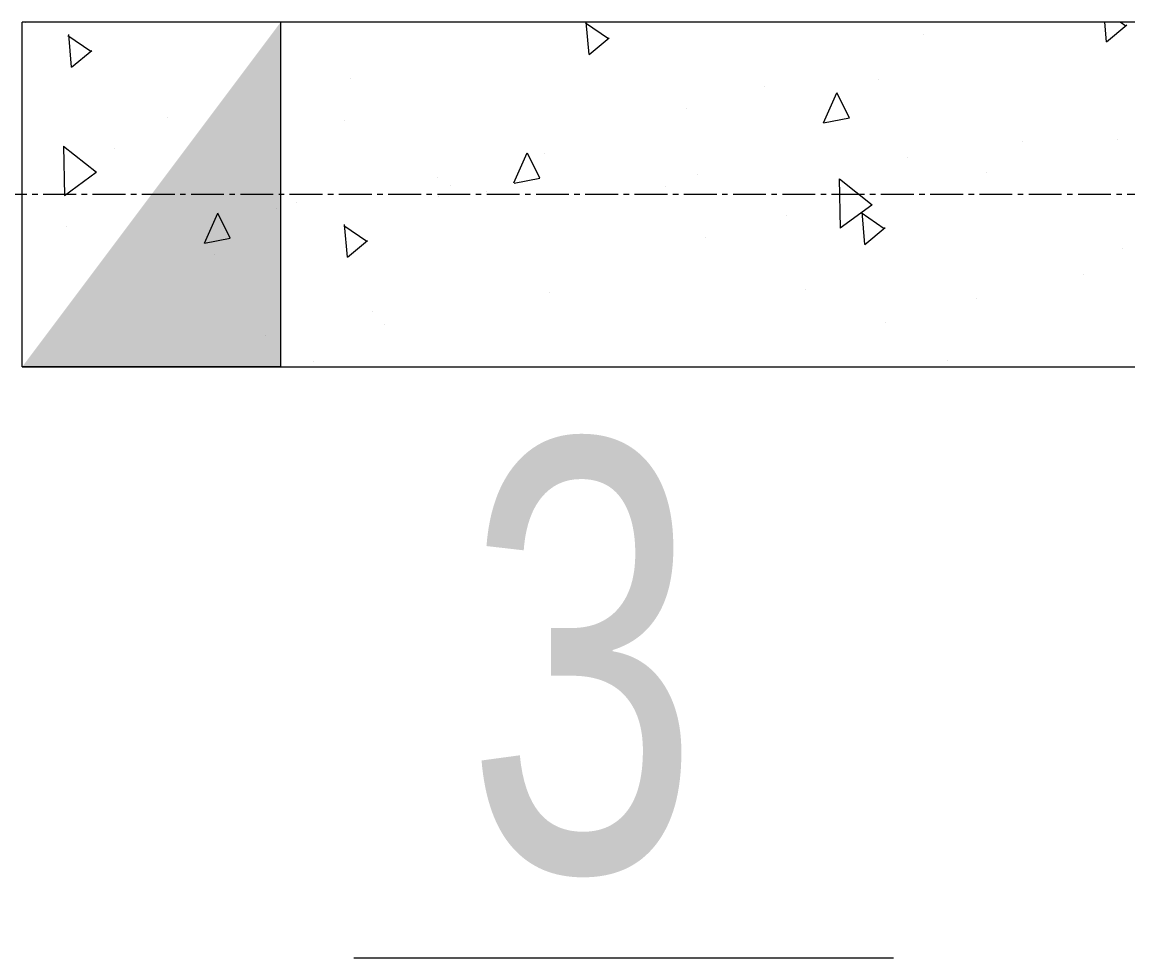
# Model space of a CAD drawing. Header units: millimetres. Extents: x 470010 to 1231400, y -134005 to 421770.
# Drawn here: x 806643 to 807284, y 167570 to 168113 of the extents above; entities that cross this region are included whole.
import ezdxf
from ezdxf.enums import TextEntityAlignment as Align

# ---------------------------------------------------------------- set-up
doc = ezdxf.new("R2010")
doc.units = ezdxf.units.MM
doc.linetypes.add('CENTER2', pattern=[28.575, 19.05, -3.175, 3.175, -3.175])
doc.layers.get('Defpoints').update_dxf_attribs({"color": 140})
for name, color, linetype, lineweight in [('АР_Отв. марка', 4, 'Continuous', 9), ('АР_Стены ПЕНОблок', 52, 'Continuous', 20), ('АР_Штриховка', 8, 'Continuous', 0), ('ОВ_Отопление', 30, 'Continuous', 5)]:
    doc.layers.add(name, color=color, linetype=linetype, lineweight=lineweight)
doc.layers.add('РД_Оси_100', color=7, linetype='Continuous', lineweight=0, true_color=0x525252)
doc.styles.add('Arial0', font='arial.ttf')
doc.styles.add('style1', font='ARIALN.TTF')

# ---------------------------------------------------------------- blocks, each defined once
blk = doc.blocks.new('СОШ_2200_АР_ОСИ_М100_28.05.24')
at = {"layer": 'РД_Оси_100', "color": 251, "linetype": 'CENTER2', "true_color": 0x636466}
blk.add_line((29555, 45300), (-5954.958, 45300), dxfattribs=at)
blk = doc.blocks.new('MOK-МаркаПроема инж.')
blk.add_line((-1.3278, -1.7537), (1.8021, -1.7537))
at = {"color": 0, "style": 'Arial0', "width": 0.7}
blk.add_attdef('АР-ПРОЕМ:Коробка', text='', height=2.5, dxfattribs=at).set_placement((0, 0), align=Align.MIDDLE)
blk = doc.blocks.new('A$C9108343f')
at = {"layer": 'ОВ_Отопление', "linetype": 'Continuous', "lineweight": 5, "true_color": 0x000000}
for points in [[(141074.09, 268279.49), (141074.09, 268479.49), (140999.09, 268379.49)], [(140924.09, 268279.49), (141074.09, 268279.49), (140999.09, 268379.49)]]:
    blk.add_hatch(color=18, dxfattribs=at).paths.add_polyline_path(points, flags=0)
at = {"layer": 'АР_Стены ПЕНОблок', "color": 18, "linetype": 'Continuous', "lineweight": 20, "true_color": 0x000000}
for p, q in [((148494.09, 268479.49), (140924.09, 268479.49)), ((140924.09, 268279.49), (148494.09, 268279.49))]:
    blk.add_line(p, q, dxfattribs=at)
at = {"layer": 'АР_Штриховка', "color": 18, "linetype": 'Continuous', "lineweight": 0, "true_color": 0x000000}
for p, q in [((140926.16, 268479.1), (140926.16, 268479.1)), ((141264.08, 268469.78), (141250.75, 268478.96)), ((141252.87, 268460.67), (141251.22, 268479.49)), ((141552.98, 268468.05), (141551.98, 268479.49)), ((141564.2, 268477.16), (141560.8, 268479.49)), ((140952.76, 268453.29), (140951.1, 268472.27)), ((141446.84, 268472.33), (141446.84, 268472.33)), ((141552.99, 268468.04), (141564.66, 268477.84)), ((140963.97, 268462.4), (140950.64, 268471.59)), ((141252.88, 268460.66), (141264.55, 268470.46)), ((140952.76, 268453.29), (140964.44, 268463.08)), ((141114.63, 268446.64), (141114.63, 268446.64)), ((141354.66, 268442.22), (141354.66, 268442.22)), ((141420.56, 268446.13), (141420.56, 268446.13)), ((141388.84, 268421.12), (141396.59, 268438.52)), ((141403.82, 268423.92), (141396.61, 268438.42)), ((141309.66, 268429.44), (141309.66, 268429.44)), ((141008.41, 268424.43), (141008.41, 268424.43)), ((141110.87, 268422.17), (141110.87, 268422.17)), ((141388.88, 268421.02), (141403.84, 268423.93)), ((141504.44, 268410.36), (141504.44, 268410.36)), ((141559.4, 268411.39), (141559.4, 268411.39)), ((140967.22, 268392.24), (140948.17, 268407.31)), ((140948.88, 268378.89), (140948.29, 268407.46)), ((140977.81, 268406.4), (140977.81, 268406.4)), ((141209.32, 268386.22), (141217.07, 268403.63)), ((141224.3, 268389.03), (141217.09, 268403.52)), ((141227.14, 268403.25), (141227.14, 268403.25)), ((141437.32, 268401.11), (141437.32, 268401.11)), ((140948.58, 268379), (140967.03, 268392.49)), ((141165.14, 268389.51), (141165.14, 268389.51)), ((141209.36, 268386.12), (141224.32, 268389.03)), ((141315.62, 268391.34), (141315.62, 268391.34)), ((141483.58, 268392.06), (141483.58, 268392.06)), ((141172.24, 268384.67), (141172.24, 268384.67)), ((141297.07, 268383.91), (141297.07, 268383.91)), ((141417.12, 268373.32), (141398.08, 268388.39)), ((141398.79, 268359.97), (141398.2, 268388.54)), ((141165.62, 268378.17), (141165.62, 268378.17)), ((141193.53, 268381.06), (141193.53, 268381.06)), ((141071.83, 268371.29), (141071.83, 268371.29)), ((141083.15, 268374.57), (141083.15, 268374.57)), ((141398.48, 268360.08), (141416.94, 268373.57)), ((141029.8, 268351.33), (141037.55, 268368.73)), ((141044.78, 268354.13), (141037.57, 268368.63)), ((141367.27, 268367.47), (141367.27, 268367.47)), ((141424.1, 268359.6), (141410.77, 268368.78)), ((141412.89, 268350.49), (141411.23, 268369.47)), ((140949.75, 268361.01), (140949.75, 268361.01)), ((141123.99, 268352.23), (141110.65, 268361.41)), ((141112.77, 268343.12), (141111.11, 268362.1)), ((141412.89, 268350.49), (141424.57, 268360.28)), ((141029.84, 268351.23), (141044.8, 268354.14)), ((141112.78, 268343.11), (141124.46, 268352.91)), ((141320.64, 268354.3), (141320.64, 268354.3)), ((141035.41, 268344.42), (141035.41, 268344.42)), ((141562.05, 268348.39), (141562.05, 268348.39)), ((141539.36, 268333.12), (141539.36, 268333.12)), ((141229.84, 268322.69), (141229.84, 268322.69)), ((141378.25, 268324.13), (141378.25, 268324.13)), ((141477.37, 268319.38), (141477.37, 268319.38)), ((141127.21, 268311.42), (141127.21, 268311.42)), ((141424.87, 268305.5), (141424.87, 268305.5)), ((141134.46, 268304.08), (141134.46, 268304.08)), ((141065.22, 268297.68), (141065.22, 268297.68)), ((141093.02, 268282.45), (141093.02, 268282.45)), ((141460.91, 268283.02), (141460.91, 268283.02))]:
    blk.add_line(p, q, dxfattribs=at)
at = {"layer": 'ОВ_Отопление', "color": 18, "linetype": 'Continuous', "lineweight": 9, "true_color": 0x000000}
for p, q in [((141074.09, 268479.49), (140924.09, 268479.49)), ((140924.09, 268279.49), (140924.09, 268479.49)), ((141074.09, 268279.49), (141074.09, 268479.49)), ((141074.09, 268279.49), (140924.09, 268279.49))]:
    blk.add_line(p, q, dxfattribs=at)
at = {"layer": 'АР_Отв. марка', "color": 18, "linetype": 'Continuous', "lineweight": 15, "true_color": 0x000000, "xscale": 100, "yscale": 100, "zscale": 100}
blk.add_blockref('MOK-МаркаПроема инж.', (141249.19, 268112.06, 580), dxfattribs=at).add_auto_attribs({'АР-ПРОЕМ:Коробка': '3'})
at = {"layer": 'РД_Оси_100'}
blk.add_blockref('СОШ_2200_АР_ОСИ_М100_28.05.24', (140804.09, 223079.49), dxfattribs=at)
at = {"layer": 'Defpoints', "color": 18, "true_color": 0x000000, "style": 'style1'}
for p in [(143949.34, 316089.12), (143974.98, 281639.5), (143890.4, 273244.71), (143839.99, 264276.81), (143967.75, 254892.38), (12251.96, 104178.14), (12382.58, 96023.14)]:
    blk.add_attdef('АР-ПОМЕЩЕНИЕ:НАИМЕНОВАНИЕ', text='', height=100, dxfattribs=at).set_placement(p, align=Align.MIDDLE)
at = {"layer": 'Defpoints', "color": 18, "true_color": 0x000000, "style": 'style1', "flags": 8}
for p in [(143951.3, 279099.09), (143848.34, 269251.11), (143875.33, 260094.25), (144049.74, 250824.7), (163419.28, 238153.36), (155897.46, 237965.97), (183037.2, 237965.97), (143342.94, 237876.19)]:
    blk.add_attdef('АР-ПОМЕЩЕНИЕ:НАИМЕНОВАНИЕ', text='', height=100, dxfattribs=at).set_placement(p, align=Align.MIDDLE)

msp = doc.modelspace()

# ---------------------------------------------------------------- hatches: boundary and pattern name
at = {"layer": 'ОВ_Отопление', "linetype": 'Continuous', "lineweight": 5, "true_color": 0x000000}
for points in [[(806792.706, 167913.251), (806792.706, 168113.251), (806717.706, 168013.251)], [(806642.706, 167913.251), (806792.706, 167913.251), (806717.706, 168013.251)]]:
    msp.add_hatch(color=18, dxfattribs=at).paths.add_polyline_path(points, flags=0)

# ---------------------------------------------------------------- linework, layer by layer
at = {"layer": 'АР_Стены ПЕНОблок', "color": 18, "linetype": 'Continuous', "lineweight": 20, "true_color": 0x000000}
for p, q in [((814212.706, 168113.251), (806642.706, 168113.251)), ((806642.706, 167913.251), (814212.706, 167913.251))]:
    msp.add_line(p, q, dxfattribs=at)
at = {"layer": 'АР_Штриховка', "color": 18, "linetype": 'Continuous', "lineweight": 0, "true_color": 0x000000}
for p, q in [((806982.695, 168103.537), (806969.36, 168112.719)), ((806971.481, 168094.429), (806969.834, 168113.251)), ((807271.594, 168101.806), (807270.593, 168113.251)), ((807271.601, 168101.797), (807283.276, 168111.593)), ((807282.808, 168110.913), (807279.413, 168113.251)), ((806682.583, 168096.162), (806669.248, 168105.343)), ((806671.368, 168087.052), (806669.708, 168106.03)), ((806971.488, 168094.42), (806983.163, 168104.217)), ((806671.375, 168087.044), (806683.05, 168096.84)), ((807107.45, 168054.877), (807115.199, 168072.28)), ((807122.436, 168057.68), (807115.224, 168072.175)), ((807107.488, 168054.777), (807122.448, 168057.684)), ((806685.828, 168025.996), (806666.786, 168041.069)), ((806667.492, 168012.646), (806666.902, 168041.215)), ((806927.93, 168019.982), (806935.679, 168037.385)), ((806942.916, 168022.784), (806935.704, 168037.28)), ((806667.191, 168012.755), (806685.641, 168026.251)), ((806927.968, 168019.881), (806942.928, 168022.789)), ((807135.734, 168007.076), (807116.693, 168022.149)), ((807117.399, 167993.726), (807116.809, 168022.295)), ((807117.097, 167993.835), (807135.548, 168007.331)), ((806748.41, 167985.087), (806756.159, 168002.49)), ((806763.396, 167987.889), (806756.184, 168002.384)), ((807142.713, 167993.36), (807129.379, 168002.542)), ((807131.499, 167984.252), (807129.839, 168003.23)), ((806842.601, 167985.984), (806829.266, 167995.166)), ((806831.386, 167976.876), (806829.726, 167995.853)), ((807131.507, 167984.244), (807143.181, 167994.04)), ((806748.448, 167984.986), (806763.408, 167987.894)), ((806831.393, 167976.867), (806843.068, 167986.663))]:
    msp.add_line(p, q, dxfattribs=at)
at = {"layer": 'ОВ_Отопление', "color": 18, "linetype": 'Continuous', "lineweight": 9, "true_color": 0x000000}
for p, q in [((806792.706, 168113.251), (806642.706, 168113.251)), ((806642.706, 167913.251), (806642.706, 168113.251)), ((806792.706, 167913.251), (806792.706, 168113.251)), ((806792.706, 167913.251), (806642.706, 167913.251))]:
    msp.add_line(p, q, dxfattribs=at)

# ---------------------------------------------------------------- block references
msp.add_blockref('A$C9108343f', (665718.612, -100366.242))
at = {"layer": 'АР_Отв. марка', "color": 18, "linetype": 'Continuous', "lineweight": 15, "true_color": 0x000000, "xscale": 100, "yscale": 100, "zscale": 100}
msp.add_blockref('MOK-МаркаПроема инж.', (806967.803, 167745.817, 580), dxfattribs=at).add_auto_attribs({'АР-ПРОЕМ:Коробка': '3'})
at = {"layer": 'РД_Оси_100'}
msp.add_blockref('СОШ_2200_АР_ОСИ_М100_28.05.24', (806522.706, 122713.251), dxfattribs=at)

doc.saveas('drawing.dxf')
